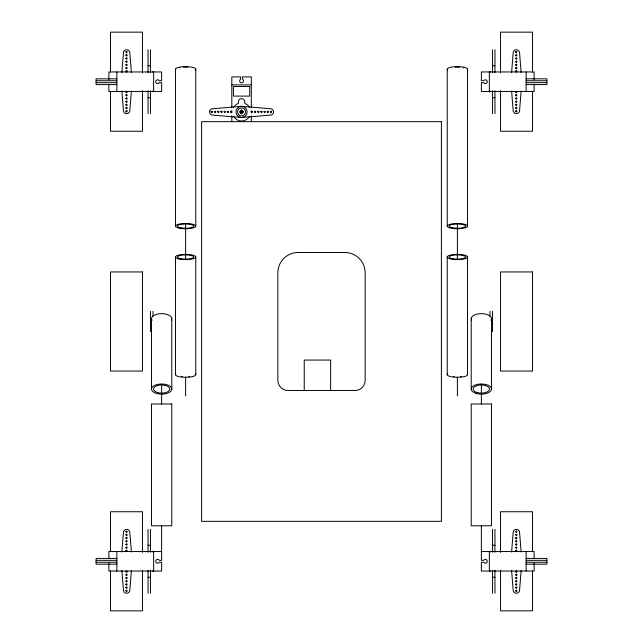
<?xml version="1.0" encoding="UTF-8"?>
<svg xmlns="http://www.w3.org/2000/svg" width="643" height="643" viewBox="0 0 643 643"><rect width="100%" height="100%" fill="white"/><g stroke="black" fill="none" stroke-linecap="round" stroke-linejoin="round"><path stroke-width="0.96" d="M121.857 72.45L123.432 52.935A3.199 3.199 0 0 1 125.803 49.841L127.459 49.841A3.199 3.199 0 0 1 129.822 52.935L131.405 72.45M131.405 90.96L129.822 110.483A3.199 3.199 0 0 1 127.459 113.57L125.803 113.57A3.199 3.199 0 0 1 123.432 110.483L121.857 90.96M121.857 552.04L123.432 532.517A3.199 3.199 0 0 1 125.803 529.43L127.459 529.43A3.199 3.199 0 0 1 129.822 532.517L131.405 552.04M131.405 570.55L129.822 590.065A3.199 3.199 0 0 1 127.459 593.159L125.803 593.159A3.199 3.199 0 0 1 123.432 590.065L121.857 570.55M511.595 72.45L513.178 52.935A3.199 3.199 0 0 1 515.541 49.841L517.197 49.841A3.199 3.199 0 0 1 519.568 52.935L521.143 72.45M521.143 90.96L519.568 110.483A3.199 3.199 0 0 1 517.197 113.57L515.541 113.57A3.199 3.199 0 0 1 513.178 110.483L511.595 90.96M511.595 552.04L513.178 532.517A3.199 3.199 0 0 1 515.541 529.43L517.197 529.43A3.199 3.199 0 0 1 519.568 532.517L521.143 552.04M521.143 570.55L519.568 590.065A3.199 3.199 0 0 1 517.197 593.159L515.541 593.159A3.199 3.199 0 0 1 513.178 590.065L511.595 570.55M148.051 65.723L150.446 65.723M492.554 65.723L494.949 65.723M116.873 78.832L96.096 78.832L96.096 84.587L116.873 84.587M526.127 78.832L546.904 78.832L546.904 84.587L526.127 84.587M96.096 80.745L116.873 80.745M526.127 80.745L546.904 80.745M96.096 82.666L116.873 82.666M526.127 82.666L546.904 82.666M231.818 84.908L251.325 84.908M148.051 97.696L150.446 97.696M492.554 97.696L494.949 97.696M239.751 111.922L243.392 111.922M148.051 545.304L150.446 545.304M492.554 545.304L494.949 545.304M161.634 551.541L108.884 551.541L108.884 558.381M481.366 551.541L534.116 551.541L534.116 558.381M116.873 558.413L96.096 558.413L96.096 564.168L116.873 564.168M526.127 558.413L546.904 558.413L546.904 564.168L526.127 564.168M96.096 560.334L116.873 560.334M526.127 560.334L546.904 560.334M96.096 562.255L116.873 562.255M526.127 562.255L546.904 562.255M148.051 577.277L150.446 577.277M492.554 577.277L494.949 577.277M534.116 79.772L534.116 71.952L481.366 71.952L481.366 80.745L483.697 80.745A1.921 1.921 0 0 1 486.59 80.238A1.921 1.921 0 0 1 486.59 83.18A1.921 1.921 0 0 1 483.697 82.666L481.366 82.666L481.366 91.459L534.116 91.459L534.116 84.619M534.116 563.228L534.116 571.048L481.366 571.048L481.366 562.255L483.697 562.255A1.921 1.921 0 0 0 486.59 562.762A1.921 1.921 0 0 0 486.59 559.82A1.921 1.921 0 0 0 483.697 560.334L481.366 560.334L481.366 525.87M532.517 72.04L532.517 32.15L500.543 32.15L500.543 72.82M532.517 91.378L532.517 131.26L500.543 131.26L500.543 90.591M532.517 551.622L532.517 511.74L500.543 511.74L500.543 552.409M532.517 570.96L532.517 610.85L500.543 610.85L500.543 570.18M526.127 71.952L526.127 91.459M526.127 551.541L526.127 571.048M494.949 49.736L494.949 72.715M494.949 90.703L494.949 113.682M494.949 529.318L494.949 552.297M494.949 570.285L494.949 593.264M492.554 49.736L492.554 72.715M492.554 90.703L492.554 113.682M492.554 311.349L492.554 331.651M492.554 529.318L492.554 552.297M492.554 570.285L492.554 593.264M491.509 318.735L491.509 389.063M489.998 71.558L489.998 72.394M489.998 91.017L489.998 91.861M489.998 311.349L489.998 316.243M489.998 551.139L489.998 551.983M489.998 570.606L489.998 571.442M489.355 71.952L489.355 91.459M489.355 551.541L489.355 571.048M481.366 384.948L481.366 403.981M471.215 318.735L471.215 389.063M467.533 69.243L467.533 226.127A10.151 2.628 0 0 1 452.31 228.402A10.151 2.628 0 0 1 452.31 223.852A10.151 2.628 0 0 1 467.533 226.127M467.533 257.007A10.151 2.628 0 0 1 452.31 259.29A10.151 2.628 0 0 1 452.31 254.732A10.151 2.628 0 0 1 467.533 257.007L467.533 374.676M457.382 223.523L457.382 259.619M457.382 376.935L457.382 395.984M447.231 69.243L447.231 226.127M447.231 257.007L447.231 374.676M330.639 390.526L330.639 360.072L304.243 360.072L304.243 390.526M251.325 107.759L251.325 76.911L242.532 76.911L242.532 79.25A1.921 1.921 0 0 1 243.038 82.143A1.921 1.921 0 0 1 240.096 82.143A1.921 1.921 0 0 1 240.611 79.25L240.611 76.911L231.818 76.911L231.818 107.759M251.325 110.741L251.325 112.726M251.325 115.708L251.325 121.672M241.567 110.025L241.567 113.875M231.818 110.741L231.818 112.726M231.818 115.708L231.818 121.672M195.769 69.243L195.769 226.127M195.769 257.007L195.769 374.676M185.618 223.523L185.618 259.619M185.618 376.935L185.618 395.984M175.467 69.243L175.467 226.127M175.467 257.007L175.467 374.676M171.785 318.735L171.785 389.063A10.151 5.072 0 0 1 156.562 393.46A10.151 5.072 0 0 1 156.562 384.667A10.151 5.072 0 0 1 171.785 389.063M161.634 384.948L161.634 403.981M161.634 525.87L161.634 560.334L159.303 560.334A1.921 1.921 0 0 0 156.41 559.82A1.921 1.921 0 0 0 156.41 562.762A1.921 1.921 0 0 0 159.303 562.255L161.634 562.255L161.634 571.048L108.884 571.048L108.884 563.228M153.645 71.952L153.645 91.459M153.645 551.541L153.645 571.048M153.002 71.558L153.002 72.394M153.002 91.017L153.002 91.861M153.002 311.349L153.002 316.243M153.002 551.139L153.002 551.983M153.002 570.606L153.002 571.442M151.491 318.735L151.491 389.063M150.446 49.736L150.446 72.715M150.446 90.703L150.446 113.682M150.446 311.349L150.446 331.651M150.446 529.318L150.446 552.297M150.446 570.285L150.446 593.264M148.051 49.736L148.051 72.715M148.051 90.703L148.051 113.682M148.051 529.318L148.051 552.297M148.051 570.285L148.051 593.264M142.457 72.82L142.457 32.15L110.483 32.15L110.483 72.04M142.457 90.591L142.457 131.26L110.483 131.26L110.483 91.378M142.457 552.409L142.457 511.74L110.483 511.74L110.483 551.622M142.457 570.18L142.457 610.85L110.483 610.85L110.483 570.96M116.873 71.952L116.873 91.459M116.873 551.541L116.873 571.048M108.884 79.772L108.884 71.952L161.634 71.952L161.634 80.745L159.303 80.745A1.921 1.921 0 0 0 156.41 80.238A1.921 1.921 0 0 0 156.41 83.18A1.921 1.921 0 0 0 159.303 82.666L161.634 82.666L161.634 91.459L108.884 91.459L108.884 84.619M249.46 116.479A9.115 9.115 0 0 1 233.674 116.479M233.674 107.365A9.115 9.115 0 0 1 237.01 104.029L238.368 103.467L238.368 101.851A3.199 3.199 0 0 1 241.567 98.652A3.199 3.199 0 0 1 244.766 101.851L244.766 103.467L246.124 104.029A9.115 9.115 0 0 1 249.46 107.365M447.769 70.087A10.151 2.628 0 0 1 457.052 66.615A10.151 2.628 0 0 1 467.188 69.926M455.268 67.202A8.158 2.114 0 0 1 459.496 67.202M463.153 67.748A8.158 2.114 0 0 1 463.523 67.853M467.188 373.993A10.151 2.628 0 0 1 457.052 377.304A10.151 2.628 0 0 1 447.769 373.832M461.465 376.501A8.158 2.114 0 0 1 460.509 376.629M454.255 376.629A8.158 2.114 0 0 1 453.299 376.501M471.56 320.045A10.151 5.072 0 0 1 481.695 313.655A10.151 5.072 0 0 1 490.971 320.367M175.812 69.926A10.151 2.628 0 0 1 185.948 66.615A10.151 2.628 0 0 1 195.231 70.087M179.477 67.853A8.158 2.114 0 0 1 179.847 67.748M183.504 67.202A8.158 2.114 0 0 1 187.732 67.202M195.231 373.832A10.151 2.628 0 0 1 185.948 377.304A10.151 2.628 0 0 1 175.812 373.993M189.701 376.501A8.158 2.114 0 0 1 188.745 376.629M182.491 376.629A8.158 2.114 0 0 1 181.535 376.501M152.029 320.367A10.151 5.072 0 0 1 161.305 313.655A10.151 5.072 0 0 1 171.44 320.045M125.859 51.922C126.832 54.977 128.23 49.768 125.859 51.922M125.859 55.121C126.832 58.175 128.23 52.967 125.859 55.121M125.859 58.32C126.832 61.374 128.23 56.166 125.859 58.32M125.859 61.519C126.832 64.573 128.23 59.365 125.859 61.519M125.859 64.718C126.832 67.764 128.23 62.564 125.859 64.718M125.859 67.909C126.832 70.963 128.23 65.755 125.859 67.909M125.859 71.108C126.832 74.162 128.23 68.954 125.859 71.108M125.859 91.893C126.832 94.947 128.23 89.739 125.859 91.893M125.859 95.092C126.832 98.138 128.23 92.938 125.859 95.092M125.859 98.283C126.832 101.337 128.23 96.128 125.859 98.283M125.859 101.481C126.832 104.536 128.23 99.327 125.859 101.481M125.859 104.68C126.832 107.735 128.23 102.526 125.859 104.68M125.859 107.879C126.832 110.934 128.23 105.725 125.859 107.879M125.859 111.078C126.832 114.124 128.23 108.924 125.859 111.078M125.859 531.512C126.832 534.566 128.23 529.358 125.859 531.512M125.859 534.711C126.832 537.765 128.23 532.557 125.859 534.711M125.859 537.91C126.832 540.956 128.23 535.756 125.859 537.91M125.859 541.101C126.832 544.155 128.23 538.947 125.859 541.101M125.859 544.299C126.832 547.354 128.23 542.145 125.859 544.299M125.859 547.498C126.832 550.553 128.23 545.344 125.859 547.498M125.859 550.697C126.832 553.744 128.23 548.543 125.859 550.697M125.859 571.474C126.832 574.529 128.23 569.32 125.859 571.474M125.859 574.673C126.832 577.727 128.23 572.519 125.859 574.673M125.859 577.872C126.832 580.926 128.23 575.718 125.859 577.872M125.859 581.071C126.832 584.117 128.23 578.917 125.859 581.071M125.859 584.262C126.832 587.316 128.23 582.108 125.859 584.262M125.859 587.461C126.832 590.515 128.23 585.307 125.859 587.461M125.859 590.66C126.832 593.714 128.23 588.506 125.859 590.66M209.706 111.094L209.706 112.75A3.199 3.199 0 0 0 212.793 115.121L241.567 117.516L270.341 115.121A3.199 3.199 0 0 0 273.436 112.75L273.436 111.094A3.199 3.199 0 0 0 270.341 108.723L241.567 106.328L212.793 108.723A3.199 3.199 0 0 0 209.706 111.094M211.226 111.713C212.198 114.767 213.597 109.559 211.226 111.713M214.416 111.713C215.397 114.767 216.795 109.559 214.416 111.713M217.615 111.713C218.596 114.767 219.994 109.559 217.615 111.713M220.814 111.713C221.795 114.767 223.185 109.559 220.814 111.713M224.013 111.713C224.994 114.767 226.384 109.559 224.013 111.713M227.212 111.713C228.185 114.767 229.583 109.559 227.212 111.713M230.403 111.713C231.384 114.767 232.782 109.559 230.403 111.713M251.188 111.713C252.169 114.767 253.559 109.559 251.188 111.713M254.387 111.713C255.367 114.767 256.758 109.559 254.387 111.713M257.586 111.713C258.558 114.767 259.957 109.559 257.586 111.713M260.777 111.713C261.757 114.767 263.156 109.559 260.777 111.713M263.976 111.713C264.956 114.767 266.355 109.559 263.976 111.713M267.175 111.713C268.155 114.767 269.546 109.559 267.175 111.713M270.373 111.713C271.354 114.767 272.745 109.559 270.373 111.713M515.598 51.922C516.578 54.977 517.977 49.768 515.598 51.922M515.598 55.121C516.578 58.175 517.977 52.967 515.598 55.121M515.598 58.32C516.578 61.374 517.977 56.166 515.598 58.32M515.598 61.519C516.578 64.573 517.977 59.365 515.598 61.519M515.598 64.718C516.578 67.764 517.977 62.564 515.598 64.718M515.598 67.909C516.578 70.963 517.977 65.755 515.598 67.909M515.598 71.108C516.578 74.162 517.977 68.954 515.598 71.108M515.598 91.893C516.578 94.947 517.977 89.739 515.598 91.893M515.598 95.092C516.578 98.138 517.977 92.938 515.598 95.092M515.598 98.283C516.578 101.337 517.977 96.128 515.598 98.283M515.598 101.481C516.578 104.536 517.977 99.327 515.598 101.481M515.598 104.68C516.578 107.735 517.977 102.526 515.598 104.68M515.598 107.879C516.578 110.934 517.977 105.725 515.598 107.879M515.598 111.078C516.578 114.124 517.977 108.924 515.598 111.078M515.598 531.512C516.578 534.566 517.977 529.358 515.598 531.512M515.598 534.711C516.578 537.765 517.977 532.557 515.598 534.711M515.598 537.91C516.578 540.956 517.977 535.756 515.598 537.91M515.598 541.101C516.578 544.155 517.977 538.947 515.598 541.101M515.598 544.299C516.578 547.354 517.977 542.145 515.598 544.299M515.598 547.498C516.578 550.553 517.977 545.344 515.598 547.498M515.598 550.697C516.578 553.744 517.977 548.543 515.598 550.697M515.598 571.474C516.578 574.529 517.977 569.32 515.598 571.474M515.598 574.673C516.578 577.727 517.977 572.519 515.598 574.673M515.598 577.872C516.578 580.926 517.977 575.718 515.598 577.872M515.598 581.071C516.578 584.117 517.977 578.917 515.598 581.071M515.598 584.262C516.578 587.316 517.977 582.108 515.598 584.262M515.598 587.461C516.578 590.515 517.977 585.307 515.598 587.461M515.598 590.66C516.578 593.714 517.977 588.506 515.598 590.66M249.725 86.5L233.417 86.5L233.417 96.096L249.725 96.096L249.725 86.5M441.395 121.672L201.605 121.672L201.605 521.328L441.395 521.328L441.395 121.672M344.849 252.474L298.151 252.474A20.303 20.303 0 0 0 277.848 272.777L277.848 380.375A10.151 10.151 0 0 0 288 390.526L355 390.526A10.151 10.151 0 0 0 365.152 380.375L365.152 272.777A20.303 20.303 0 0 0 344.849 252.474M142.457 271.941L110.483 271.941L110.483 371.059L142.457 371.059L142.457 271.941M532.517 271.941L500.543 271.941L500.543 371.059L532.517 371.059L532.517 271.941M171.785 403.981L151.491 403.981L151.491 525.789L171.785 525.789L171.785 403.981M491.509 403.981L471.215 403.981L471.215 525.789L491.509 525.789L491.509 403.981M240.771 113.305A1.599 1.599 0 0 0 243.167 111.922A1.599 1.599 0 0 0 240.771 110.54A1.599 1.599 0 0 0 240.771 113.305M238.77 116.769A5.594 5.594 0 0 0 247.161 111.922A5.594 5.594 0 0 0 238.77 107.076A5.594 5.594 0 0 0 238.77 116.769M238.746 114.743A3.995 3.995 0 0 0 245.433 112.959A3.995 3.995 0 0 0 240.538 108.064A3.995 3.995 0 0 0 238.746 114.743M452.849 227.887A8.158 2.114 0 0 0 465.524 226.264A8.158 2.114 0 0 0 453.773 224.23A8.158 2.114 0 0 0 452.849 227.887M453.299 258.84A8.158 2.114 0 0 0 465.548 257.007A8.158 2.114 0 0 0 453.299 255.183A8.158 2.114 0 0 0 453.299 258.84M475.724 393.283A10.151 5.072 0 0 0 491.493 389.393A10.151 5.072 0 0 0 476.873 384.506A10.151 5.072 0 0 0 475.724 393.283M476.825 392.455A8.158 4.083 0 0 0 489.508 389.328A8.158 4.083 0 0 0 477.749 385.398A8.158 4.083 0 0 0 476.825 392.455M179.976 228.313A10.151 2.628 0 0 0 195.745 226.296A10.151 2.628 0 0 0 181.125 223.772A10.151 2.628 0 0 0 179.976 228.313M181.535 227.96A8.158 2.114 0 0 0 193.776 226.127A8.158 2.114 0 0 0 181.535 224.294A8.158 2.114 0 0 0 181.535 227.96M179.976 259.193A10.151 2.628 0 0 0 195.745 257.184A10.151 2.628 0 0 0 181.125 254.652A10.151 2.628 0 0 0 179.976 259.193M181.085 258.767A8.158 2.114 0 0 0 193.76 257.152A8.158 2.114 0 0 0 182.009 255.118A8.158 2.114 0 0 0 181.085 258.767M157.559 392.592A8.158 4.083 0 0 0 169.8 389.063A8.158 4.083 0 0 0 157.559 385.527A8.158 4.083 0 0 0 157.559 392.592"/></g></svg>
